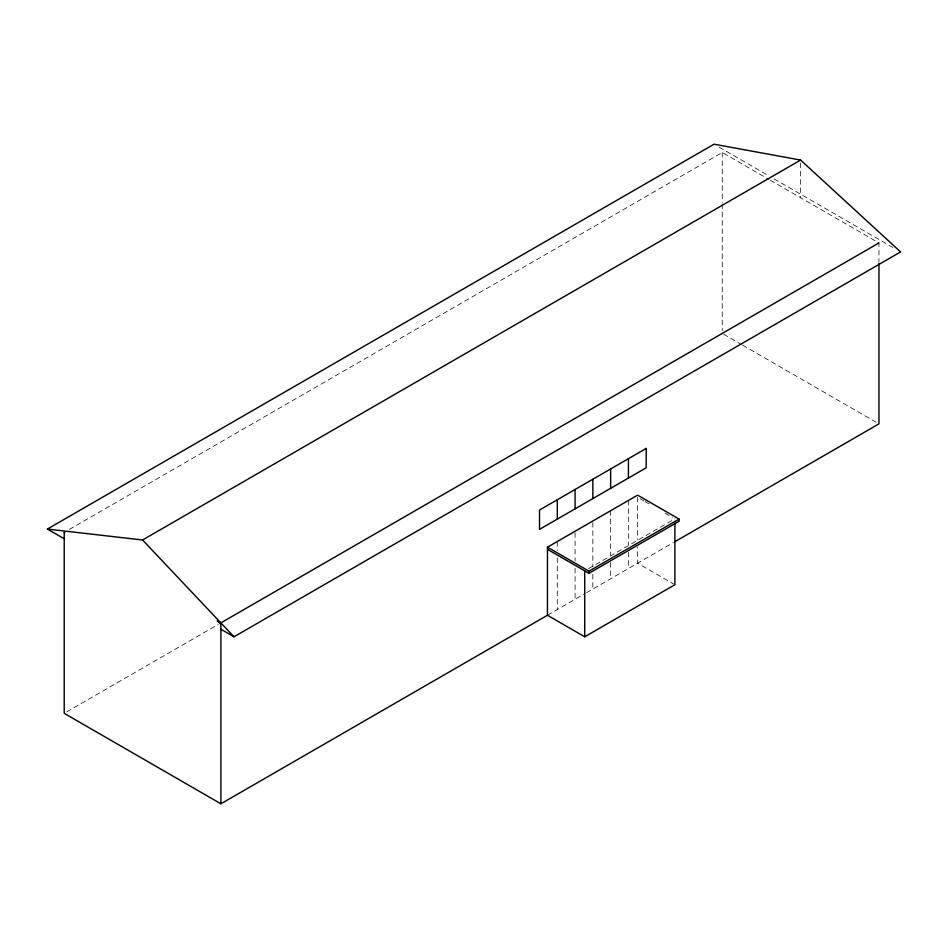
<?xml version="1.0" encoding="UTF-8"?>
<svg xmlns="http://www.w3.org/2000/svg" width="948" height="948" viewBox="0 0 948 948"><rect width="100%" height="100%" fill="white"/><g stroke="black" fill="none" stroke-linecap="round" stroke-linejoin="round"><path stroke-width="0.71" stroke-dasharray="4.74 3.56" d="M69.346 529.458L722.269 152.486L769.029 179.48M66.775 711.853L218.147 624.471M588.542 568.658L674.893 518.793M547.458 615.264L585.236 593.448M586.504 592.713L673.376 542.564M719.117 147.153L768.958 175.925M774.078 178.888L892.933 247.499M770.286 180.215L878.95 242.949L878.95 262.075M723.549 334.146L741.383 344.444M742.651 345.179L876.402 422.393M640.101 498.719L643.834 500.864M645.067 501.587L651.288 505.166M664.951 513.058L672.405 517.359M674.893 584.726L637.613 563.207L637.613 547.091M800.61 162.961L800.61 197.717M722.269 152.486L722.269 202.505M722.269 203.974L722.269 330.473M637.613 497.273L637.613 539.768M628.417 500.449L628.417 544.839M628.417 552.234L628.417 568.516M610.642 510.723L610.642 555.101M610.642 562.508L610.642 578.778M592.856 522.466L592.856 566.857M592.856 574.251L592.856 589.052M575.069 532.729L575.069 560.849M575.069 568.243L575.069 599.314M557.294 541.521L557.294 550.397M557.294 557.791L557.294 609.576"/><path stroke-width="1.42" d="M64.215 538.772L47.4 529.067L714.01 144.203L800.61 160.07L900.6 251.931L233.99 636.795L220.896 629.235M47.4 529.067L142.555 539.993L800.61 160.07M220.896 624.27L217.211 620.75L220.896 622.872L878.95 242.949M64.215 532.658L64.867 532.8L64.215 532.421L64.215 713.334L220.896 803.797L547.458 615.264L547.458 547.197L637.613 495.14L679.124 519.101L679.124 521.246L588.957 573.291L547.458 549.33M547.458 547.197L588.957 571.158L679.124 519.101M674.644 541.829L878.95 423.875L878.95 263.544M547.458 615.264L584.726 636.783L674.893 584.726L674.893 523.189M142.555 539.993L233.99 636.795M628.417 458.702L628.417 478.053M610.642 468.964L610.642 488.315M592.856 479.238L592.856 498.589M588.957 571.158L588.957 573.291M584.726 570.85L584.726 636.783M575.069 489.5L575.069 508.851M557.294 499.774L557.294 519.125M220.896 622.872L220.896 803.797M646.204 448.428L539.507 510.036L539.507 529.387L646.204 467.791L646.204 448.428"/></g></svg>
